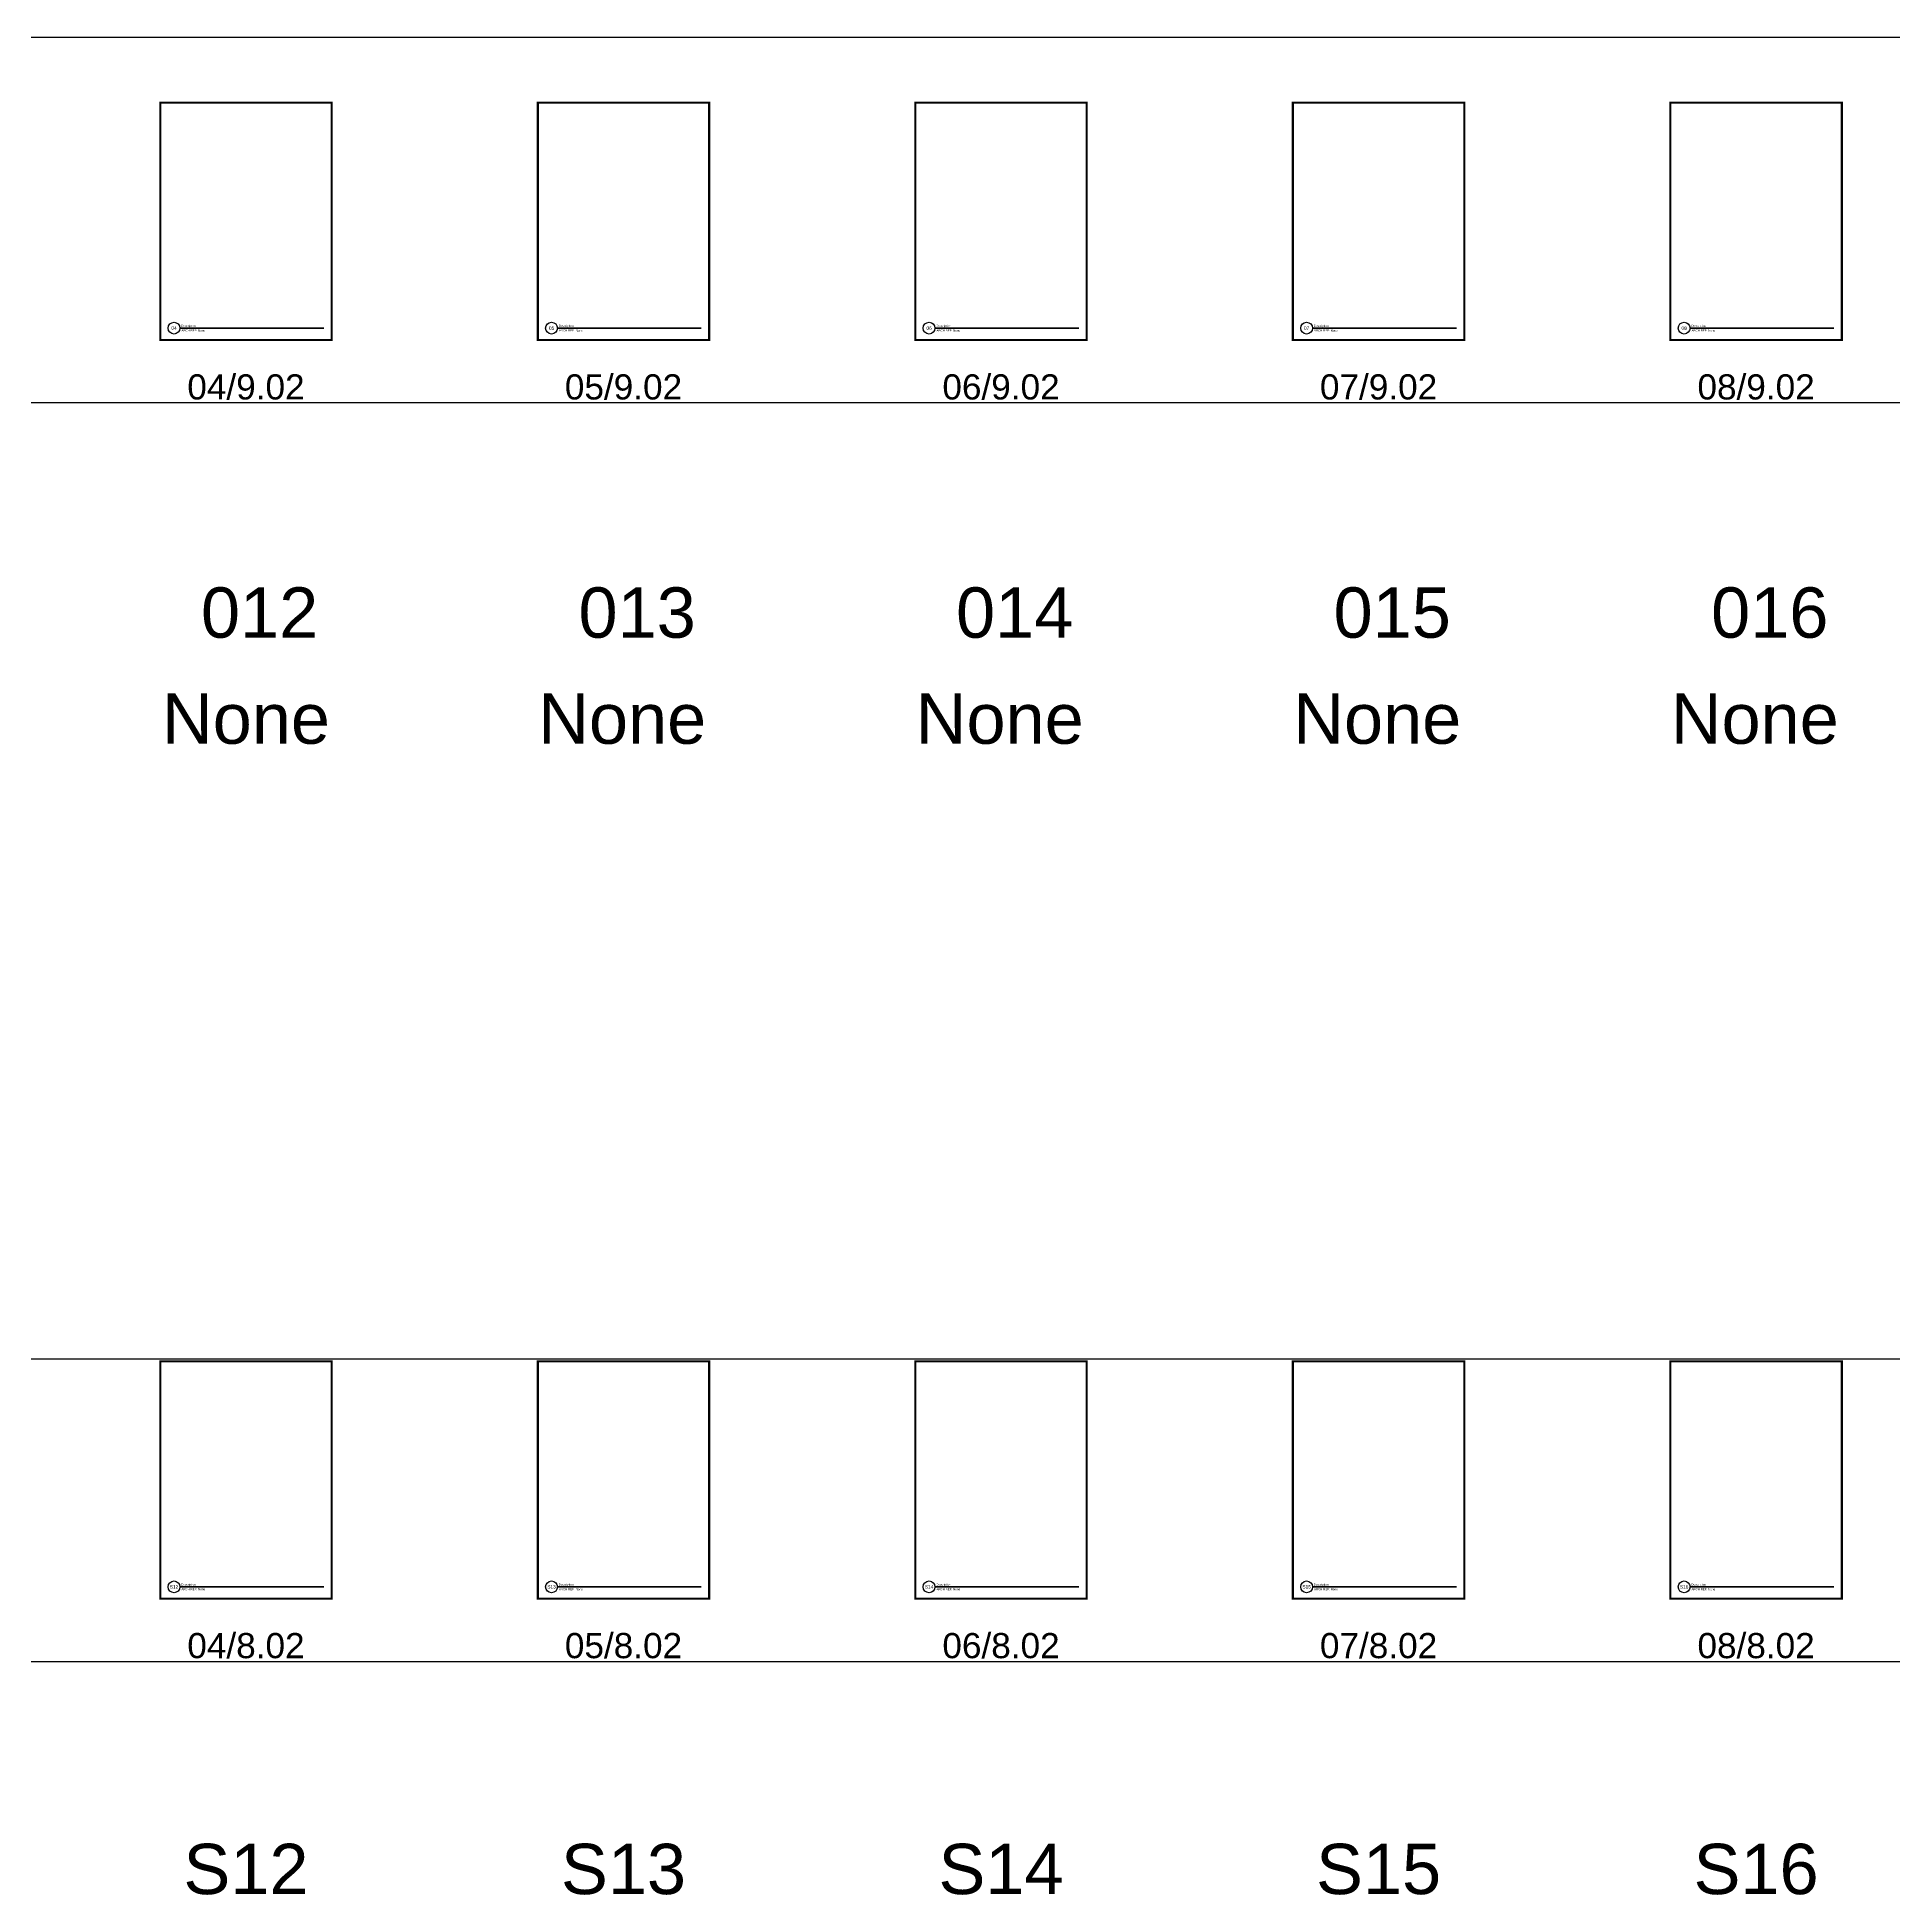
# Model space of a CAD drawing. Header units: inches. Extents: x -257 to 21868, y -296 to 108.
# Drawn here: x 768.1 to 1122.2, y -296.2 to 58 of the extents above; entities that cross this region are included whole.
import ezdxf
from ezdxf.enums import TextEntityAlignment as Align

# ---------------------------------------------------------------- set-up
doc = ezdxf.new("R2010")
doc.units = ezdxf.units.IN
doc.header["$MEASUREMENT"] = 0
doc.layers.get('Defpoints').update_dxf_attribs({"color": 3})
doc.layers.add('NSE-Border', color=156, linetype='Continuous', plot=False)
doc.layers.add('NSE-Detail Border', color=7, linetype='Continuous')
doc.layers.add('NSE-Elev-Title', color=51, linetype='Continuous', lineweight=40)
doc.layers.add('NSE-Title', color=51, linetype='Continuous', lineweight=9)
doc.styles.add('004 - NSSM - Standard', font='arial.ttf', dxfattribs={"height": 0.4})
doc.styles.add('008 - NSSM - Standard', font='arial.ttf', dxfattribs={"height": 0.8})
doc.styles.add('048 - NSSM - Standard', font='arial.ttf', dxfattribs={"height": 4.8})
doc.styles.add('096 - NSSM - Standard', font='arial.ttf', dxfattribs={"height": 9.6})

# ---------------------------------------------------------------- blocks, each defined once
blk = doc.blocks.new('*U11')
at = {"ltscale": 0.0625}
blk.add_wipeout([(8.172, 1.036), (0, 1.036), (0, 0), (8.172, 0)], dxfattribs=at)
at = {"layer": 'Defpoints'}
blk.add_circle((0.656, 0.567), 0.281, dxfattribs=at)
at = {"layer": 'NSE-Border', "ltscale": 0.0625, "const_width": 0.1}
blk.add_lwpolyline([(0, 0), (8.172, 0), (8.172, 11.312), (0, 11.312)], close=True, dxfattribs=at)
at = {"layer": 'NSE-Elev-Title'}
blk.add_line((0.938, 0.567), (7.797, 0.567), dxfattribs=at)
at = {"layer": 'Defpoints', "style": '008 - NSSM - Standard'}
blk.add_attdef('DETAIL_NUMBER', text='', height=0.163, dxfattribs=at).set_placement((0.656, 0.567), align=Align.MIDDLE_CENTER)
at = {"layer": 'NSE-Elev-Title', "style": '004 - NSSM - Standard'}
blk.add_text('ARCH REF:', height=0.1, dxfattribs=at).set_placement((1.386, 0.457), align=Align.MIDDLE_CENTER)
for tag, p in [('DETAIL_DESCRIPTION', (1, 0.629)), ('ARCH_REF', (1.804, 0.404))]:
    blk.add_attdef(tag, p, '', height=0.1, dxfattribs=at)

msp = doc.modelspace()

# ---------------------------------------------------------------- block references
at = {"layer": 'NSE-Detail Border', "xscale": 4, "yscale": 4, "zscale": 4}
for p, values in [((791.60623, 0.25), {'DETAIL_DESCRIPTION': 'Description', 'ARCH_REF': 'None', 'DETAIL_NUMBER': '04'}), ((863.60623, 0.25), {'DETAIL_DESCRIPTION': 'Description', 'ARCH_REF': 'None', 'DETAIL_NUMBER': '05'}), ((935.60623, 0.25), {'DETAIL_DESCRIPTION': 'Description', 'ARCH_REF': 'None', 'DETAIL_NUMBER': '06'}), ((1007.60623, 0.25), {'DETAIL_DESCRIPTION': 'Description', 'ARCH_REF': 'None', 'DETAIL_NUMBER': '07'}), ((1079.60623, 0.25), {'DETAIL_DESCRIPTION': 'Description', 'ARCH_REF': 'None', 'DETAIL_NUMBER': '08'}), ((791.60623, -239.75), {'DETAIL_DESCRIPTION': 'Description', 'ARCH_REF': 'None', 'DETAIL_NUMBER': 'S12'}), ((863.60623, -239.75), {'DETAIL_DESCRIPTION': 'Description', 'ARCH_REF': 'None', 'DETAIL_NUMBER': 'S13'}), ((935.60623, -239.75), {'DETAIL_DESCRIPTION': 'Description', 'ARCH_REF': 'None', 'DETAIL_NUMBER': 'S14'}), ((1007.60623, -239.75), {'DETAIL_DESCRIPTION': 'Description', 'ARCH_REF': 'None', 'DETAIL_NUMBER': 'S15'}), ((1079.60623, -239.75), {'DETAIL_DESCRIPTION': 'Description', 'ARCH_REF': 'None', 'DETAIL_NUMBER': 'S16'})]:
    msp.add_blockref('*U11', p, dxfattribs=at).add_auto_attribs(values)

# ---------------------------------------------------------------- texts
at = {"layer": 'Defpoints'}
for s, width, gutter_width, heights, insert, char_height, attachment_point, style in [('04/9.02', 15.7513444, 2, [0], (807.94998, -6.28629), 4.8, 2, '048 - NSSM - Standard'), ('05/9.02', 15.7513444, 2, [0], (879.94998, -6.28629), 4.8, 2, '048 - NSSM - Standard'), ('06/9.02', 15.7513444, 2, [4.96371], (951.94998, -6.28629), 4.8, 2, '048 - NSSM - Standard'), ('07/9.02', 15.7513444, 2, [0], (1023.94998, -6.28629), 4.8, 2, '048 - NSSM - Standard'), ('08/9.02', 15.7513444, 2, [0], (1095.94998, -6.28629), 4.8, 2, '048 - NSSM - Standard'), ('012', 16.3938227, 0.5, [0], (810.55361, -51.7797), 9.6, 5, '096 - NSSM - Standard'), ('013', 16.3938227, 0.5, [0], (882.55361, -51.7797), 9.6, 5, '096 - NSSM - Standard'), ('014', 16.3938227, 0.5, [0], (954.55361, -51.7797), 9.6, 5, '096 - NSSM - Standard'), ('015', 16.3938227, 0.5, [0], (1026.55361, -51.7797), 9.6, 5, '096 - NSSM - Standard'), ('016', 16.3938227, 0.5, [0], (1098.55361, -51.7797), 9.6, 5, '096 - NSSM - Standard'), ('04/8.02', 15.7513444, 2, [0], (807.94998, -246.28629), 4.8, 2, '048 - NSSM - Standard'), ('05/8.02', 15.7513444, 2, [0], (879.94998, -246.28629), 4.8, 2, '048 - NSSM - Standard'), ('06/8.02', 15.7513444, 2, [4.96371], (951.94998, -246.28629), 4.8, 2, '048 - NSSM - Standard'), ('07/8.02', 15.7513444, 2, [0], (1023.94998, -246.28629), 4.8, 2, '048 - NSSM - Standard'), ('08/8.02', 15.7513444, 2, [0], (1095.94998, -246.28629), 4.8, 2, '048 - NSSM - Standard'), ('S12', 16.3938227, 0.5, [0], (807.94998, -291.34192), 9.6, 5, '096 - NSSM - Standard'), ('S13', 16.3938227, 0.5, [0], (879.94998, -291.34192), 9.6, 5, '096 - NSSM - Standard'), ('S14', 16.3938227, 0.5, [0], (951.94998, -291.34192), 9.6, 5, '096 - NSSM - Standard'), ('S15', 16.3938227, 0.5, [0], (1023.94998, -291.34192), 9.6, 5, '096 - NSSM - Standard'), ('S16', 16.3938227, 0.5, [0], (1095.94998, -291.34192), 9.6, 5, '096 - NSSM - Standard')]:
    msp.add_mtext_dynamic_manual_height_columns(s, width=width, gutter_width=gutter_width, heights=heights, dxfattribs=dict(at, insert=insert, char_height=char_height, attachment_point=attachment_point, style=style))
at = {"layer": 'NSE-Title', "char_height": 9.6, "width": 31.6499699, "attachment_point": 5, "style": '096 - NSSM - Standard'}
for insert in [(807.94998, -72), (879.69998, -72), (951.69998, -72), (1023.69998, -72), (1095.69998, -72)]:
    msp.add_mtext('None', dxfattribs=dict(at, insert=insert))

# ---------------------------------------------------------------- next in the draw order: linework, layer by layer
at = {"layer": 'Defpoints'}
for points in [[(555.94998, 58), (1131.94998, 58), (1131.94998, -11.75), (555.94998, -11.75)], [(555.94998, -194), (1131.94998, -194), (1131.94998, -251.75), (555.94998, -251.75)]]:
    msp.add_lwpolyline(points, close=True, dxfattribs=at)

doc.saveas('drawing.dxf')
